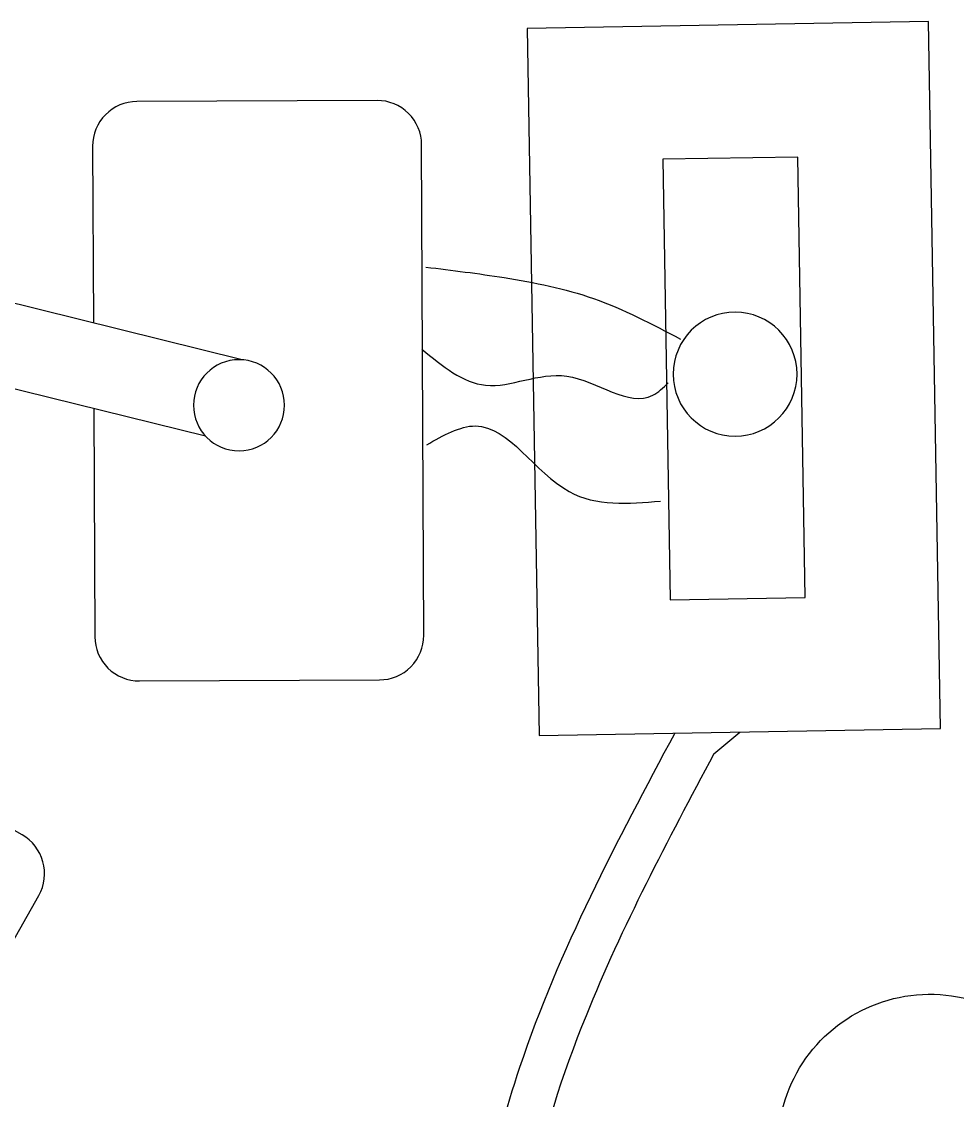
# Model space of a CAD drawing. Header units: metres. Extents: x -39 to 21688, y -24 to 9022.
# Drawn here: x 314.814 to 315.868, y 8.763 to 9.977 of the extents above; entities that cross this region are included whole.
import ezdxf

# ---------------------------------------------------------------- set-up
doc = ezdxf.new("R2010")
doc.units = ezdxf.units.M
doc.header["$MEASUREMENT"] = 0
doc.layers.add('AR-MOBILIRIO', color=1, linetype='Continuous')
doc.layers.add('MOBILIARIO', color=42, linetype='Continuous')

# ---------------------------------------------------------------- blocks, each defined once
blk = doc.blocks.new('A$C23125473')
at = {"layer": 'AR-MOBILIRIO'}
for p, q in [((1.4806, 1.14), (1.5099, 1.1154)), ((0.908, 0.7824), (0.3576, 0.6463)), ((0.9491, 0.6963), (0.38, 0.5556))]:
    blk.add_line(p, q, dxfattribs=at)
blk.add_lwpolyline([(0.3736, 1.1035), (0.0061, 1.7539, -0.414214), (0.0251, 1.822), (0.2846, 1.9687, -0.414214), (0.3527, 1.9497), (0.7202, 1.2993, -0.414214), (0.7013, 1.2312), (0.4417, 1.0846, -0.414214)], format="xyb", close=True, dxfattribs=at)
for points in [[(1.7359, 1.1116), (1.7225, 0.3156), (1.2704, 0.3232), (1.2838, 1.1192)], [(1.5834, 0.9641), (1.575, 0.4681), (1.4229, 0.4706), (1.4313, 0.9667)]]:
    blk.add_lwpolyline(points, close=True, dxfattribs=at)
blk.add_lwpolyline([(0.7821, 0.7513), (0.7833, 1.0081, -0.414214), (0.8335, 1.0579), (1.104, 1.0567, -0.414214), (1.1538, 1.0065), (1.1514, 0.4542, -0.414214), (1.1012, 0.4044), (0.8306, 0.4056, -0.414214), (0.7808, 0.4558), (0.7817, 0.6549)], format="xyb", dxfattribs=at)
for centre, radius in [((0.9457, 0.7475), 0.0513), ((1.5045, 0.7125), 0.0698)]:
    blk.add_circle(centre, radius, dxfattribs=at)
blk.add_arc((1.7239, 1.5819), 0.1713, 130.7668, 47.9998, dxfattribs=at)
for points, knots in [([(1.4365, 1.1165), (1.3715, 1.2382), (1.2834, 1.4033), (1.2323, 1.5893), (1.2252, 1.6382)], [0, 0, 0, 0, 0.4151651, 0.5630048, 0.5630048, 0.5630048, 0.5630048]), ([(1.4806, 1.14), (1.4283, 1.2379), (1.3771, 1.3342), (1.3098, 1.5012), (1.2864, 1.5708), (1.2758, 1.6377)], [0, 0, 0, 0, 0.333935, 0.333935, 0.5544949, 0.5544949, 0.5544949, 0.5544949])]:
    blk.add_open_spline(points, degree=3, knots=knots, dxfattribs=at)
for points in [[(1.1571, 0.7921), (1.2119, 0.7708), (1.3174, 0.8446), (1.4205, 0.8553)], [(1.1516, 0.6844), (1.2235, 0.725), (1.3148, 0.7148), (1.4118, 0.7363), (1.4291, 0.7224)], [(1.1563, 0.592), (1.2445, 0.6038), (1.3451, 0.6274), (1.4428, 0.673)]]:
    blk.add_spline(points, degree=3, dxfattribs=at)

msp = doc.modelspace()

# ---------------------------------------------------------------- block references
at = {"layer": 'MOBILIARIO', "xscale": -1, "rotation": 180}
msp.add_blockref('A$C23125473', (314.11309, 10.29274), dxfattribs=at)

doc.saveas('drawing.dxf')
